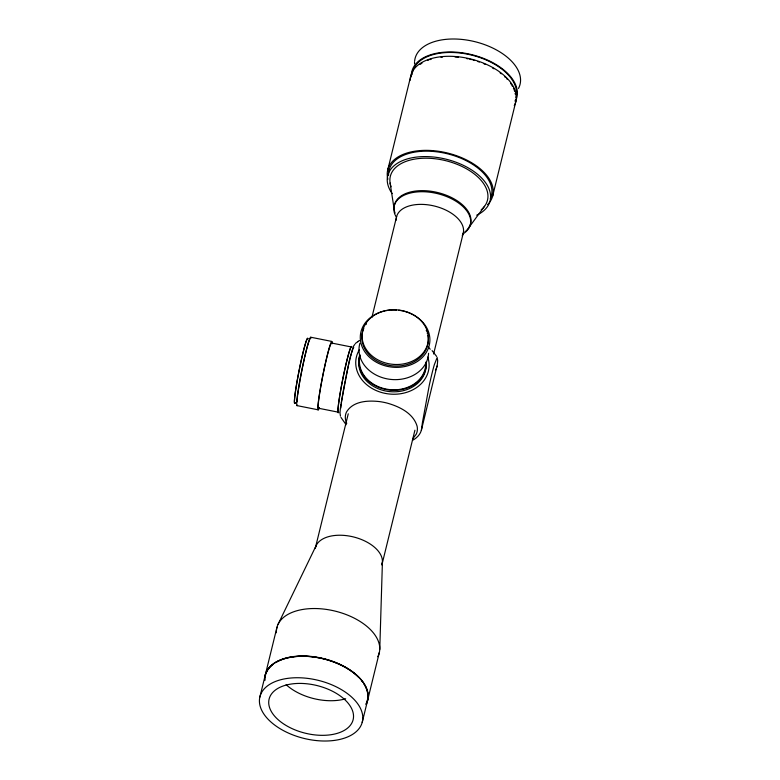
<?xml version="1.0" encoding="UTF-8"?>
<svg xmlns="http://www.w3.org/2000/svg" width="780" height="780" viewBox="0 0 780 780"><rect width="100%" height="100%" fill="white"/><g stroke="black" fill="none" stroke-linecap="round" stroke-linejoin="round"><path stroke-width="1.17" d="M379.762 649.496L382.424 561.912M421.337 430.345L437.327 364.669A39.985 2.545 -78.7 0 0 437.658 360.428L437.161 357.503L434.323 364.738A44.928 2.857 -78.7 0 0 433.612 367.234L432.88 369.983A39.8 2.535 -78.7 0 0 430.872 378.183L430.063 381.742A44.928 2.857 -78.7 0 0 429.224 385.525L422.468 422.37A39.985 2.545 -78.7 0 0 421.736 428.22C421.229 433.641 417.115 437.96 412.464 440.378M387.631 170.362L410.933 75.367M259.828 697.232L277.017 627.12M315.364 547.931L348.25 413.81M371.865 317.519L396.64 216.479M382.034 564.33L414.921 430.209M433.612 354.003L463.31 232.879M362.193 722.417A52.718 29.893 13.8 0 0 292.5 677.888A52.718 29.893 13.8 0 0 278.665 727.808A52.718 29.893 13.8 0 0 362.193 722.417L379.382 652.304M492.628 196.189L515.921 101.186M437.092 366.103L436.449 368.17M436.283 368.569L435.474 370.149M277.992 624.468L316.144 545.61M468.322 228.306L484.555 206.261M412.883 438.594L416.237 434.206A37.187 21.089 13.8 0 0 417.085 426.124C413.205 413.244 399.555 406.643 387.533 403.202A37.225 21.109 13.8 0 0 379.538 401.602C368.072 400.267 353.018 400.959 346.476 412.064A37.187 21.089 13.8 0 0 345.628 420.147L346.739 423.423M355.368 343.444L358.342 341.318M357.727 341.718L359.56 340.519M340.46 416.13L340.002 413A37.187 2.369 -78.7 0 1 340.85 404.927L348.884 362.642A37.225 2.369 -78.7 0 1 350.483 356.099L353.369 346.32L354.89 344.311M310.674 337.214L331.841 341.425M331.51 343.015L351.351 346.964A33.248 2.116 -78.7 0 0 343.395 376.165A33.248 2.116 -78.7 0 0 338.12 411.733M318.523 408.242L338.374 412.191M297.024 405.61L318.191 409.822M428.415 347.139L430.219 349.235M432.091 350.62L436.683 356.47M346.135 424.759L340.967 417.417M390.107 183.027L394.3 210.103A39.195 22.23 13.8 0 1 434.899 191.919A39.195 22.23 13.8 0 1 470.087 225.196M414.638 60.908A54.064 30.664 13.8 0 1 476.57 42.1A54.064 30.664 13.8 0 1 518.495 88.423M414.57 63.843A54.064 30.664 13.8 0 1 414.56 61.873M392.194 193.625A52.718 29.893 13.8 0 1 411.138 157.97A52.718 29.893 13.8 0 1 478.686 175.227A52.718 29.893 13.8 0 1 476.668 215.202M388.586 175.393A52.718 29.893 13.8 0 1 445.819 153.406A52.718 29.893 13.8 0 1 490.337 198.51M391.082 186.771A50.008 28.363 13.8 0 1 446.491 160.875A50.008 28.363 13.8 0 1 481.182 209.791M469.804 225.839A39.195 22.23 13.8 0 1 466.84 230.012M465.68 231.075A39.195 22.23 13.8 0 1 465.046 231.582M395.06 213.037A39.195 22.23 13.8 0 1 394.602 211.565M395.08 214.851A39.195 22.23 13.8 0 1 439.423 194.132A39.195 22.23 13.8 0 1 463.427 233.62M395.762 216.333A39.195 22.23 13.8 0 1 395.401 215.592M396.26 220.145A34.33 19.471 13.8 0 1 432.481 205.598A34.33 19.471 13.8 0 1 462.988 234.059M462.774 234.634A34.33 19.471 13.8 0 1 462.248 235.755M315.247 548.535A34.33 19.471 13.8 0 1 353.447 536.933A34.33 19.471 13.8 0 1 381.849 564.915M276.422 632.755A52.718 29.893 13.8 0 1 334.464 610.954A52.718 29.893 13.8 0 1 377.754 656.721M264.849 677.362A52.718 29.893 13.8 0 1 325.24 659.022A52.718 29.893 13.8 0 1 366.113 704.194M264.79 680.218A52.718 29.893 13.8 0 1 264.781 678.308M367.633 698.899A52.445 29.747 13.8 0 1 366.961 701.62M366.629 702.497A52.445 29.747 13.8 0 1 366.259 703.365M265.093 677.518A52.445 29.747 13.8 0 1 265.61 674.768M265.892 673.871A52.445 29.747 13.8 0 1 272.951 664.443M275.73 662.561A52.445 29.747 13.8 0 1 358.898 677.576M361.442 680.423A52.445 29.747 13.8 0 1 362.915 682.364M363.577 683.338A52.445 29.747 13.8 0 1 364.202 684.313M364.777 685.298A52.445 29.747 13.8 0 1 366.59 689.257M366.922 690.242A52.445 29.747 13.8 0 1 367.614 693.186M367.741 694.151A52.445 29.747 13.8 0 1 367.75 697.963M264.732 680.443A52.718 29.893 13.8 0 1 322.774 658.632A52.718 29.893 13.8 0 1 366.064 704.408M411.382 76.811A54.064 30.664 13.8 0 1 469.258 54.074A54.064 30.664 13.8 0 1 516.136 99.626M515.746 100.522A54.064 30.664 13.8 0 1 515.317 101.4M412.552 72.16A53.254 30.206 13.8 0 1 471.627 55.097A53.254 30.206 13.8 0 1 515.97 97.597M410.299 80.155A54.064 30.664 13.8 0 1 470.681 58.978A54.064 30.664 13.8 0 1 514.254 105.719M387.894 179.224A54.064 30.664 13.8 0 1 446.784 152.841A54.064 30.664 13.8 0 1 488.943 203.122M488.26 203.902A54.064 30.664 13.8 0 1 487.529 204.672M411.996 74.656A53.254 30.206 13.8 0 1 412.327 73.759M420.059 64.418A53.254 30.206 13.8 0 1 421.99 63.17M427.489 60.479A53.254 30.206 13.8 0 1 428.698 60.031M429.946 59.602A53.254 30.206 13.8 0 1 431.223 59.202M440.983 57.252A53.254 30.206 13.8 0 1 442.474 57.096M455.042 56.979A53.254 30.206 13.8 0 1 458.299 57.262M466.489 58.52A53.254 30.206 13.8 0 1 468.127 58.861M469.755 59.231A53.254 30.206 13.8 0 1 471.383 59.631M473.002 60.05A53.254 30.206 13.8 0 1 474.601 60.508M477.779 61.503A53.254 30.206 13.8 0 1 479.349 62.049M483.961 63.814A53.254 30.206 13.8 0 1 485.452 64.457M492.58 68.006A53.254 30.206 13.8 0 1 493.925 68.786M500.165 72.93A53.254 30.206 13.8 0 1 501.306 73.817M504.514 76.537A53.254 30.206 13.8 0 1 505.499 77.473M506.444 78.419A53.254 30.206 13.8 0 1 507.351 79.375M510.52 83.275A53.254 30.206 13.8 0 1 511.202 84.269M511.826 85.264A53.254 30.206 13.8 0 1 512.411 86.268M513.435 88.267A53.254 30.206 13.8 0 1 513.864 89.271M514.254 90.275A53.254 30.206 13.8 0 1 514.585 91.279M515.112 93.278A53.254 30.206 13.8 0 1 515.297 94.263M515.307 100.064A53.254 30.206 13.8 0 1 515.132 101M345.667 698.763A43.251 24.531 13.8 0 1 286.143 684.684M427.752 357.026A36.758 30.186 6 0 1 389.2 393.998A36.758 30.186 6 0 1 359.365 349.732M427.84 335.361A33.248 27.3 6 0 1 395.255 366.025A33.248 27.3 6 0 1 362.271 333.411M362.447 332.572A33.248 27.3 6 0 1 363.158 330.086M363.46 329.277A33.248 27.3 6 0 1 363.792 328.468M365.918 324.626A33.248 27.3 6 0 1 366.424 323.895M426.25 330.33A33.248 27.3 6 0 1 426.601 331.159M427.186 332.826A33.248 27.3 6 0 1 427.44 333.665M297.034 401.983A33.248 2.116 -78.7 0 1 297.599 395.645M297.687 394.953A33.248 2.116 -78.7 0 1 298.34 390.302M298.477 389.454A33.248 2.116 -78.7 0 1 299.851 381.157M300.027 380.182A33.248 2.116 -78.7 0 1 304.512 358.147M304.717 357.211A33.248 2.116 -78.7 0 1 310.021 339.017M295.327 402.782A33.248 2.116 -78.7 0 1 294.665 397.663L294.723 397.069A33.248 2.116 -78.7 0 1 301.86 357.62A33.248 2.116 -78.7 0 1 307.964 338.92A33.248 2.116 -78.7 0 0 301.967 357.172A33.248 2.116 -78.7 0 0 294.752 397.01L294.694 397.605A33.248 2.116 -78.7 0 0 294.489 402.704M295.191 402.919A33.248 2.116 -78.7 0 1 294.518 402.889M426.163 364.933A33.803 27.758 6 0 1 387.904 391.394A33.803 27.758 6 0 1 359.95 355.319M426.241 361.647A33.803 27.758 6 0 1 389.649 390.058A33.803 27.758 6 0 1 359.834 354.617M428.571 353.291A34.876 28.636 6 0 1 389.113 379.207A34.876 28.636 6 0 1 359.892 343.278M402.987 310.996A34.876 28.636 6 0 1 424.3 355.261A34.876 28.636 6 0 1 367.38 355.095A34.876 28.636 6 0 1 384.637 310.947M385.681 310.723A34.876 28.636 6 0 1 389.961 310.118M391.043 310.04A34.876 28.636 6 0 1 396.503 310.05M398.677 310.255A34.876 28.636 6 0 1 401.924 310.772M338.803 412.162A33.803 2.155 -78.7 0 1 342.469 380.572A33.803 2.155 -78.7 0 1 351.663 346.69M340.782 408.077A33.803 2.155 -78.7 0 1 341.211 404.245M341.416 402.773A33.803 2.155 -78.7 0 1 342.001 398.707M342.137 397.829A33.803 2.155 -78.7 0 1 342.888 393.227M343.054 392.272A33.803 2.155 -78.7 0 1 344.321 385.242M344.516 384.218A33.803 2.155 -78.7 0 1 345.121 381.098M345.325 380.055A33.803 2.155 -78.7 0 1 345.95 376.935M346.164 375.901A33.803 2.155 -78.7 0 1 348.328 365.947M348.543 365.011A33.803 2.155 -78.7 0 1 348.972 363.188M349.186 362.3A33.803 2.155 -78.7 0 1 349.81 359.746M350.015 358.936A33.803 2.155 -78.7 0 1 350.61 356.626M350.805 355.904A33.803 2.155 -78.7 0 1 351.361 353.876M351.721 352.657A33.803 2.155 -78.7 0 1 352.219 351.029M352.375 350.542A33.803 2.155 -78.7 0 1 352.96 348.894M353.213 348.25A33.803 2.155 -78.7 0 1 353.759 347.207M425.753 362.583A33.248 27.3 6 0 1 390.146 389.649A33.248 27.3 6 0 1 359.95 356.353M319.449 407.677A34.876 2.223 -78.7 0 1 322.784 375.473A34.876 2.223 -78.7 0 1 332.163 343.688M319.137 407.531A33.248 2.116 -78.7 0 1 322.822 375.794A33.248 2.116 -78.7 0 1 331.783 343.658M297.541 405.132A34.876 2.223 -78.7 0 1 301.831 370.188A34.876 2.223 -78.7 0 1 310.976 338.189M402.324 310.654L401.3 310.45A33.248 27.3 6 0 0 362.71 330.613A33.248 27.3 6 0 0 388.167 363.616L389.191 363.821A33.248 27.3 6 0 0 427.781 343.648A33.248 27.3 6 0 0 402.324 310.654M284.495 724.493A43.251 24.531 13.8 0 0 353.028 720.067A43.251 24.531 13.8 0 0 295.844 683.533A43.251 24.531 13.8 0 0 284.495 724.493"/></g></svg>
